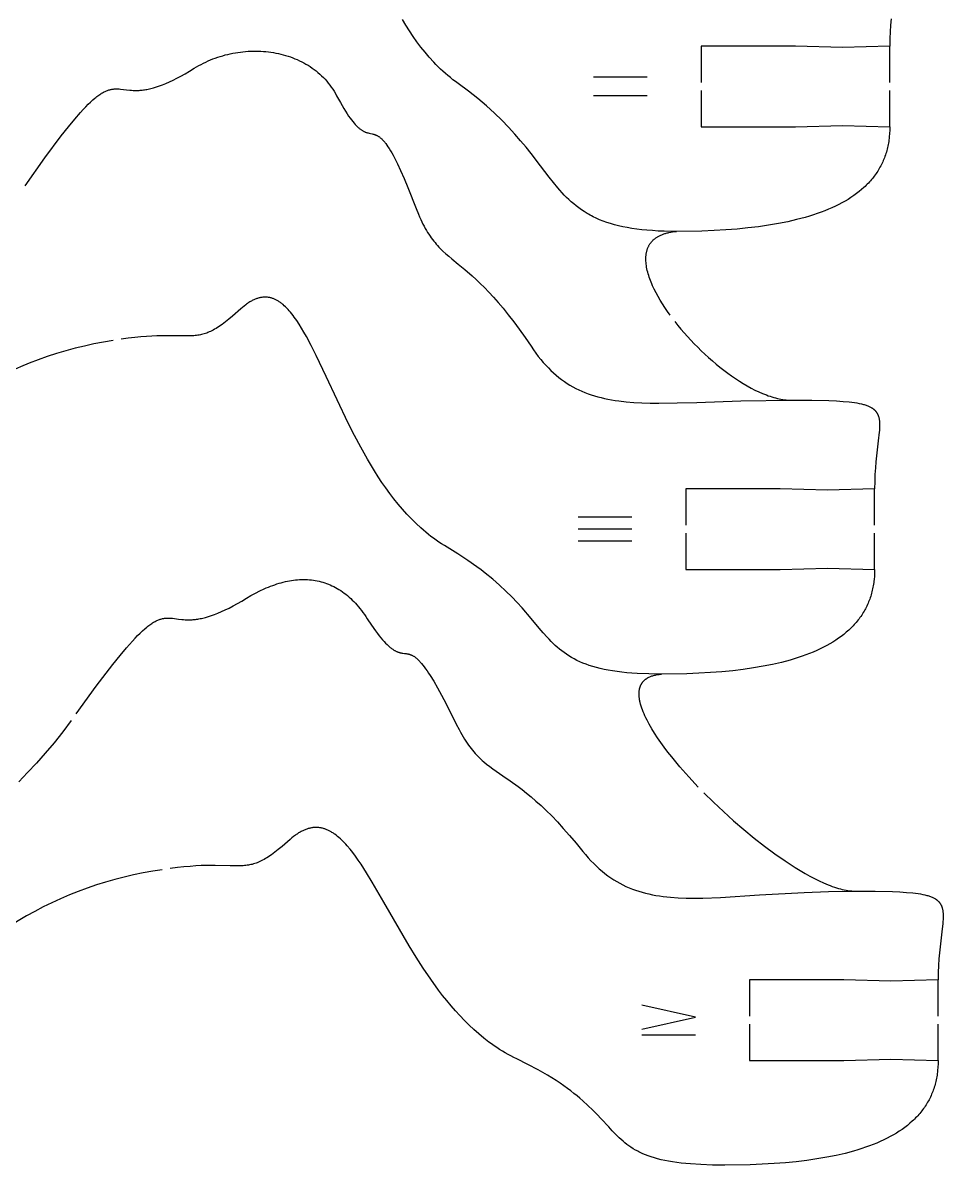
# Model space of a CAD drawing. Extents: x 2 to 222, y 1 to 131.
# Drawn here: x 35.99 to 70.12, y 46.94 to 89.32 of the extents above; entities that cross this region are included whole.
import ezdxf

# ---------------------------------------------------------------- set-up
doc = ezdxf.new("R2010")
doc.units = 0
doc.header["$MEASUREMENT"] = 0
doc.layers.add('DEFAULT', color=18, linetype='CONTINUOUS')

msp = doc.modelspace()

# ---------------------------------------------------------------- linework, layer by layer
at = {"layer": 'DEFAULT', "color": 1}
for p, q in [((64.644, 88.461), (61.145, 88.461)), ((61.145, 88.461), (61.145, 87.11)), ((66.394, 88.412), (64.644, 88.461)), ((68.144, 88.461), (66.394, 88.412)), ((68.144, 87.11), (68.144, 88.461)), ((61.145, 86.81), (61.145, 85.463)), ((68.144, 85.459), (68.144, 86.81)), ((61.145, 85.463), (64.644, 85.463)), ((64.644, 85.463), (66.394, 85.512)), ((66.394, 85.512), (68.144, 85.463)), ((64.08, 72.036), (60.58, 72.036)), ((60.58, 72.036), (60.58, 70.685)), ((65.83, 71.986), (64.08, 72.036)), ((67.579, 72.036), (65.83, 71.986)), ((67.579, 70.685), (67.579, 72.036)), ((60.58, 70.385), (60.58, 69.037)), ((67.579, 69.037), (67.579, 70.385)), ((64.08, 69.037), (65.83, 69.087)), ((65.83, 69.087), (67.579, 69.037)), ((60.58, 69.037), (64.08, 69.037)), ((66.436, 53.818), (62.937, 53.818)), ((62.937, 53.818), (62.937, 52.467)), ((68.186, 53.769), (66.436, 53.818)), ((69.936, 53.818), (68.186, 53.769)), ((69.936, 52.467), (69.936, 53.818)), ((62.937, 52.167), (62.937, 50.82)), ((69.936, 50.816), (69.936, 52.167)), ((66.436, 50.82), (68.186, 50.869)), ((68.186, 50.869), (69.936, 50.82)), ((62.937, 50.82), (66.436, 50.82))]:
    msp.add_line(p, q, dxfattribs=at)
at = {"layer": 'DEFAULT', "color": 250}
for p, q in [((59.143, 87.306), (57.147, 87.306)), ((59.143, 86.615), (57.147, 86.615)), ((58.581, 70.981), (56.584, 70.981)), ((58.581, 70.536), (56.584, 70.536)), ((58.581, 70.09), (56.584, 70.09)), ((60.938, 51.76), (58.941, 51.76))]:
    msp.add_line(p, q, dxfattribs=at)
at = {"layer": 'DEFAULT', "color": 1}
for points in [[(52.131, 87.068), (52.033, 87.139), (51.937, 87.212), (51.843, 87.288), (51.75, 87.365), (51.658, 87.444), (51.569, 87.524), (51.48, 87.607), (51.394, 87.691), (51.308, 87.777), (51.225, 87.865), (51.061, 88.045), (50.904, 88.231), (50.751, 88.422), (50.604, 88.619), (50.462, 88.82), (50.325, 89.026), (50.193, 89.236), (50.065, 89.45)], [(68.192, 89.464), (68.173, 89.236), (68.158, 88.993), (68.147, 88.735), (68.144, 88.461)], [(42.345, 87.636), (42.428, 87.686), (42.512, 87.734), (42.596, 87.78), (42.682, 87.824), (42.769, 87.866), (42.857, 87.906), (42.946, 87.944), (43.035, 87.98), (43.125, 88.014), (43.216, 88.046), (43.308, 88.076), (43.4, 88.103), (43.493, 88.129), (43.586, 88.152), (43.68, 88.174), (43.774, 88.193), (43.868, 88.21), (43.962, 88.226), (44.057, 88.239), (44.152, 88.25), (44.247, 88.259), (44.342, 88.265), (44.437, 88.27), (44.532, 88.273), (44.627, 88.273), (44.721, 88.272), (44.816, 88.268), (44.91, 88.262), (45.004, 88.254), (45.097, 88.244), (45.19, 88.232), (45.282, 88.217), (45.374, 88.201), (45.465, 88.182), (45.555, 88.161), (45.645, 88.139), (45.734, 88.113), (45.822, 88.086), (45.909, 88.057), (45.995, 88.025), (46.08, 87.992), (46.164, 87.956), (46.247, 87.918), (46.329, 87.878), (46.409, 87.836), (46.488, 87.791), (46.566, 87.745), (46.642, 87.696), (46.717, 87.645), (46.791, 87.592), (46.862, 87.536), (46.932, 87.479), (47.001, 87.419), (47.068, 87.357), (47.133, 87.293), (47.196, 87.226), (47.257, 87.158), (47.316, 87.087), (47.373, 87.014), (47.428, 86.939), (47.481, 86.862), (47.532, 86.782), (47.58, 86.7), (47.626, 86.616)], [(36.073, 83.275), (36.805, 84.308), (37.413, 85.124), (37.676, 85.46), (37.914, 85.75), (38.129, 85.999), (38.229, 86.109), (38.324, 86.209), (38.414, 86.301), (38.5, 86.384), (38.582, 86.459), (38.66, 86.526), (38.698, 86.557), (38.735, 86.586), (38.771, 86.614), (38.806, 86.639), (38.841, 86.663), (38.874, 86.686), (38.907, 86.707), (38.94, 86.726), (38.972, 86.744), (39.003, 86.76), (39.034, 86.775), (39.064, 86.789), (39.093, 86.802), (39.123, 86.813), (39.151, 86.823), (39.18, 86.832), (39.208, 86.84), (39.235, 86.847), (39.263, 86.853), (39.29, 86.858), (39.317, 86.862), (39.344, 86.865), (39.37, 86.868), (39.397, 86.87), (39.423, 86.871), (39.45, 86.871), (39.476, 86.871), (39.502, 86.87), (39.555, 86.868), (39.608, 86.863), (39.83, 86.837), (39.951, 86.824), (40.014, 86.819), (40.081, 86.815), (40.15, 86.813), (40.222, 86.814), (40.259, 86.815), (40.297, 86.817), (40.336, 86.819), (40.376, 86.823), (40.417, 86.827), (40.459, 86.832), (40.502, 86.838), (40.546, 86.845), (40.591, 86.853), (40.637, 86.863), (40.684, 86.873), (40.733, 86.884), (40.834, 86.911), (40.94, 86.943), (41.052, 86.98), (41.169, 87.024), (41.292, 87.074), (41.422, 87.131), (41.558, 87.195), (41.701, 87.266), (41.851, 87.346), (42.008, 87.434), (42.173, 87.53), (42.345, 87.636)], [(60.235, 81.582), (59.769, 81.589), (59.549, 81.598), (59.338, 81.611), (59.136, 81.627), (58.941, 81.646), (58.755, 81.669), (58.575, 81.695), (58.404, 81.724), (58.239, 81.757), (58.081, 81.793), (57.929, 81.832), (57.783, 81.874), (57.644, 81.919), (57.51, 81.967), (57.381, 82.018), (57.257, 82.072), (57.138, 82.129), (57.081, 82.158), (57.024, 82.189), (56.969, 82.219), (56.914, 82.251), (56.808, 82.316), (56.706, 82.384), (56.607, 82.455), (56.511, 82.528), (56.418, 82.604), (56.328, 82.682), (56.24, 82.763), (56.154, 82.846), (56.07, 82.931), (55.987, 83.019), (55.906, 83.109), (55.826, 83.202), (55.667, 83.393), (55.509, 83.593), (55.185, 84.016), (54.838, 84.468), (54.65, 84.704), (54.449, 84.947), (54.234, 85.195), (54.002, 85.449), (53.75, 85.708), (53.478, 85.972), (53.182, 86.24), (52.86, 86.513), (52.511, 86.788), (52.131, 87.068)], [(47.626, 86.616), (47.766, 86.36), (47.894, 86.138), (47.955, 86.04), (48.013, 85.949), (48.069, 85.865), (48.123, 85.788), (48.175, 85.718), (48.224, 85.655), (48.272, 85.597), (48.318, 85.545), (48.341, 85.521), (48.363, 85.498), (48.384, 85.477), (48.405, 85.457), (48.426, 85.438), (48.447, 85.42), (48.467, 85.403), (48.486, 85.387), (48.506, 85.373), (48.525, 85.359), (48.544, 85.346), (48.562, 85.334), (48.58, 85.323), (48.598, 85.312), (48.616, 85.303), (48.633, 85.294), (48.65, 85.286), (48.667, 85.278), (48.684, 85.271), (48.701, 85.265), (48.717, 85.259), (48.733, 85.253), (48.749, 85.248), (48.765, 85.243), (48.796, 85.235), (48.827, 85.228), (48.887, 85.215), (48.947, 85.202), (48.977, 85.195), (49.007, 85.186), (49.022, 85.182), (49.037, 85.177), (49.052, 85.172), (49.067, 85.166), (49.083, 85.16), (49.098, 85.153), (49.114, 85.146), (49.129, 85.138), (49.145, 85.129), (49.161, 85.12), (49.177, 85.109), (49.193, 85.099), (49.21, 85.087), (49.227, 85.074), (49.244, 85.061), (49.261, 85.047), (49.278, 85.031), (49.296, 85.015), (49.313, 84.997), (49.332, 84.979), (49.35, 84.959), (49.369, 84.938), (49.388, 84.916), (49.407, 84.892), (49.427, 84.868), (49.447, 84.841), (49.488, 84.785), (49.53, 84.722), (49.574, 84.654), (49.62, 84.578), (49.668, 84.496), (49.717, 84.406), (49.769, 84.309), (49.878, 84.091), (49.997, 83.838), (50.125, 83.548), (50.263, 83.218), (50.575, 82.429)], [(68.144, 85.463), (68.142, 85.338), (68.136, 85.216), (68.126, 85.096), (68.119, 85.036), (68.112, 84.978), (68.103, 84.92), (68.094, 84.862), (68.083, 84.805), (68.072, 84.748), (68.059, 84.692), (68.046, 84.637), (68.031, 84.582), (68.016, 84.527), (67.999, 84.473), (67.982, 84.42), (67.963, 84.367), (67.944, 84.314), (67.924, 84.263), (67.902, 84.211), (67.88, 84.16), (67.856, 84.11), (67.832, 84.06), (67.807, 84.011), (67.78, 83.962), (67.753, 83.914), (67.725, 83.867), (67.696, 83.819), (67.665, 83.773), (67.634, 83.727), (67.602, 83.681), (67.569, 83.636), (67.535, 83.591), (67.5, 83.547), (67.464, 83.504), (67.427, 83.461), (67.389, 83.418), (67.35, 83.376), (67.31, 83.335), (67.269, 83.294), (67.227, 83.253), (67.184, 83.213), (67.095, 83.135), (67.003, 83.058), (66.907, 82.984), (66.807, 82.911), (66.703, 82.841), (66.595, 82.772), (66.483, 82.706), (66.368, 82.641), (66.249, 82.579), (66.126, 82.518), (65.999, 82.46), (65.869, 82.403), (65.734, 82.348), (65.596, 82.296), (65.455, 82.245), (65.309, 82.196), (65.16, 82.149), (65.007, 82.104), (64.689, 82.019), (64.357, 81.943), (64.011, 81.874), (63.649, 81.812), (63.273, 81.758), (62.882, 81.711), (62.477, 81.671), (62.057, 81.639), (61.623, 81.614), (61.174, 81.596), (60.235, 81.582)], [(50.575, 82.429), (50.659, 82.22), (50.701, 82.123), (50.743, 82.029), (50.785, 81.94), (50.827, 81.854), (50.87, 81.772), (50.913, 81.693), (50.957, 81.618), (51.001, 81.545), (51.045, 81.476), (51.09, 81.409), (51.135, 81.345), (51.18, 81.283), (51.227, 81.223), (51.274, 81.166), (51.321, 81.11), (51.369, 81.056), (51.418, 81.003), (51.467, 80.952), (51.569, 80.852), (51.673, 80.756), (51.781, 80.661), (51.893, 80.567), (52.128, 80.373), (52.382, 80.164), (52.655, 79.929), (52.801, 79.797), (52.951, 79.655), (53.108, 79.5), (53.272, 79.332), (53.442, 79.148), (53.618, 78.948), (53.802, 78.73), (53.993, 78.492), (54.192, 78.234), (54.399, 77.953), (54.614, 77.649), (54.837, 77.32)], [(59.991, 78.478), (59.893, 78.617), (59.799, 78.756), (59.71, 78.894), (59.626, 79.032), (59.548, 79.168), (59.475, 79.304), (59.407, 79.438), (59.346, 79.57), (59.318, 79.635), (59.291, 79.7), (59.266, 79.764), (59.242, 79.828), (59.22, 79.891), (59.2, 79.953), (59.181, 80.015), (59.164, 80.076), (59.149, 80.136), (59.136, 80.196), (59.124, 80.255), (59.115, 80.313), (59.107, 80.37), (59.101, 80.426), (59.097, 80.481), (59.096, 80.508), (59.095, 80.535), (59.095, 80.562), (59.096, 80.588), (59.096, 80.615), (59.098, 80.641), (59.099, 80.666), (59.102, 80.692), (59.105, 80.717), (59.108, 80.742), (59.112, 80.767), (59.116, 80.791), (59.121, 80.815), (59.127, 80.839), (59.133, 80.862), (59.139, 80.885), (59.146, 80.908), (59.154, 80.931), (59.162, 80.953), (59.171, 80.975), (59.18, 80.997), (59.19, 81.018), (59.2, 81.039), (59.211, 81.06), (59.223, 81.08), (59.235, 81.1), (59.248, 81.12), (59.261, 81.139), (59.275, 81.158), (59.29, 81.177), (59.305, 81.195), (59.32, 81.213), (59.337, 81.231), (59.354, 81.248), (59.371, 81.265), (59.389, 81.281), (59.408, 81.297), (59.427, 81.313), (59.447, 81.328), (59.468, 81.343), (59.489, 81.358), (59.511, 81.372), (59.533, 81.385), (59.557, 81.399), (59.58, 81.412), (59.605, 81.424), (59.63, 81.436), (59.656, 81.448), (59.682, 81.459), (59.709, 81.47), (59.737, 81.48), (59.765, 81.49), (59.794, 81.5), (59.824, 81.509), (59.854, 81.518), (59.885, 81.526), (59.917, 81.534), (59.95, 81.541), (60.017, 81.554), (60.086, 81.565), (60.159, 81.575), (60.235, 81.582)], [(51.726, 69.863), (51.622, 69.925), (51.52, 69.99), (51.419, 70.057), (51.319, 70.125), (51.221, 70.196), (51.124, 70.269), (51.029, 70.344), (50.935, 70.421), (50.842, 70.499), (50.751, 70.579), (50.572, 70.745), (50.397, 70.917), (50.228, 71.096), (50.063, 71.28), (49.903, 71.469), (49.747, 71.664), (49.596, 71.863), (49.448, 72.066), (49.305, 72.273), (49.165, 72.483), (49.029, 72.697), (48.768, 73.131), (48.519, 73.572), (48.283, 74.017), (48.057, 74.463), (47.239, 76.194), (46.865, 76.982), (46.683, 77.346), (46.503, 77.685), (46.413, 77.845), (46.323, 77.997), (46.233, 78.142), (46.143, 78.279), (46.052, 78.407), (46.007, 78.468), (45.961, 78.526), (45.916, 78.582), (45.869, 78.636), (45.823, 78.687), (45.777, 78.736), (45.73, 78.783), (45.683, 78.827), (45.636, 78.868), (45.612, 78.888), (45.588, 78.906), (45.565, 78.925), (45.541, 78.942), (45.517, 78.959), (45.493, 78.976), (45.468, 78.991), (45.444, 79.006), (45.42, 79.02), (45.395, 79.033), (45.371, 79.046), (45.346, 79.058), (45.321, 79.069), (45.296, 79.079), (45.271, 79.089), (45.246, 79.098), (45.221, 79.106), (45.196, 79.114), (45.17, 79.12), (45.145, 79.126), (45.119, 79.131), (45.093, 79.135), (45.067, 79.139), (45.041, 79.141), (45.015, 79.143), (44.989, 79.144), (44.962, 79.144), (44.936, 79.144), (44.909, 79.142), (44.882, 79.14), (44.855, 79.137), (44.828, 79.133), (44.801, 79.128), (44.774, 79.122), (44.746, 79.115), (44.719, 79.108), (44.691, 79.099), (44.663, 79.09), (44.635, 79.08), (44.606, 79.069), (44.578, 79.057), (44.549, 79.044), (44.52, 79.03), (44.491, 79.015), (44.462, 78.999), (44.433, 78.983), (44.403, 78.965), (44.374, 78.947), (44.344, 78.927), (44.314, 78.906), (44.284, 78.885), (44.253, 78.863), (44.192, 78.815), (44.13, 78.763), (44.067, 78.707)], [(44.067, 78.707), (43.764, 78.439), (43.627, 78.325), (43.498, 78.223), (43.377, 78.133), (43.319, 78.092), (43.263, 78.053), (43.208, 78.018), (43.154, 77.984), (43.101, 77.953), (43.05, 77.925), (42.999, 77.898), (42.95, 77.874), (42.901, 77.852), (42.853, 77.832), (42.805, 77.813), (42.758, 77.797), (42.711, 77.782), (42.664, 77.768), (42.617, 77.757), (42.57, 77.746), (42.523, 77.738), (42.476, 77.73), (42.428, 77.723), (42.38, 77.718), (42.331, 77.714), (42.282, 77.71), (42.18, 77.706), (42.074, 77.704), (41.845, 77.706), (41.297, 77.713), (40.962, 77.706), (40.776, 77.698), (40.577, 77.686), (40.364, 77.669), (40.135, 77.646), (39.89, 77.617), (39.629, 77.581)], [(60.171, 78.238), (60.282, 78.098), (60.396, 77.959), (60.515, 77.821), (60.636, 77.684), (60.761, 77.548), (60.888, 77.415), (61.019, 77.283), (61.151, 77.153), (61.286, 77.025), (61.423, 76.901), (61.562, 76.779), (61.702, 76.66), (61.844, 76.545), (61.986, 76.433), (62.13, 76.325), (62.274, 76.221), (62.419, 76.122), (62.563, 76.027), (62.708, 75.937), (62.853, 75.852), (62.997, 75.773), (63.14, 75.699), (63.283, 75.631), (63.424, 75.569), (63.494, 75.541), (63.564, 75.514), (63.633, 75.488), (63.702, 75.465), (63.771, 75.443), (63.839, 75.423), (63.906, 75.404), (63.973, 75.388), (64.039, 75.373), (64.105, 75.36), (64.17, 75.349), (64.235, 75.34), (64.298, 75.333), (64.362, 75.328), (64.424, 75.325), (64.485, 75.324)], [(54.837, 77.32), (54.926, 77.191), (55.015, 77.066), (55.106, 76.947), (55.197, 76.832), (55.29, 76.723), (55.383, 76.618), (55.478, 76.519), (55.573, 76.423), (55.67, 76.333), (55.769, 76.246), (55.868, 76.165), (55.969, 76.087), (56.072, 76.013), (56.176, 75.944), (56.281, 75.878), (56.388, 75.816), (56.497, 75.758), (56.607, 75.704), (56.72, 75.653), (56.834, 75.605), (56.95, 75.561), (57.068, 75.52), (57.188, 75.482), (57.309, 75.447), (57.433, 75.415), (57.56, 75.385), (57.688, 75.359), (57.819, 75.335), (57.952, 75.313), (58.087, 75.294), (58.365, 75.262), (58.653, 75.239), (58.952, 75.223), (59.261, 75.214), (59.582, 75.21), (60.26, 75.218), (60.99, 75.238), (62.615, 75.294), (64.485, 75.324)], [(64.485, 75.324), (65.249, 75.32), (65.888, 75.306), (66.164, 75.294), (66.412, 75.278), (66.635, 75.257), (66.738, 75.245), (66.834, 75.232), (66.924, 75.218), (67.009, 75.202), (67.088, 75.185), (67.125, 75.175), (67.162, 75.166), (67.197, 75.156), (67.23, 75.146), (67.263, 75.135), (67.294, 75.124), (67.324, 75.112), (67.353, 75.1), (67.38, 75.088), (67.407, 75.075), (67.432, 75.062), (67.456, 75.048), (67.468, 75.041), (67.48, 75.034), (67.491, 75.027), (67.502, 75.019), (67.512, 75.012), (67.523, 75.004), (67.533, 74.996), (67.543, 74.989), (67.552, 74.981), (67.562, 74.973), (67.571, 74.964), (67.58, 74.956), (67.588, 74.948), (67.597, 74.939), (67.605, 74.93), (67.613, 74.922), (67.62, 74.913), (67.628, 74.904), (67.635, 74.894), (67.642, 74.885), (67.649, 74.876), (67.655, 74.866), (67.662, 74.856), (67.668, 74.846), (67.674, 74.836), (67.679, 74.826), (67.685, 74.816), (67.69, 74.806), (67.695, 74.795), (67.7, 74.784), (67.705, 74.774), (67.709, 74.763), (67.713, 74.751), (67.718, 74.74), (67.721, 74.729), (67.725, 74.717), (67.732, 74.694), (67.738, 74.67), (67.744, 74.645), (67.749, 74.62), (67.753, 74.594), (67.756, 74.568), (67.759, 74.54), (67.762, 74.513), (67.764, 74.484), (67.765, 74.455), (67.766, 74.395), (67.765, 74.333), (67.762, 74.268), (67.758, 74.2), (67.752, 74.129), (67.718, 73.816), (67.628, 73.039), (67.608, 72.811), (67.593, 72.567), (67.583, 72.309), (67.579, 72.036)], [(59.67, 65.157), (59.205, 65.163), (58.778, 65.181), (58.578, 65.194), (58.386, 65.21), (58.203, 65.23), (58.028, 65.252), (57.86, 65.276), (57.7, 65.304), (57.546, 65.334), (57.4, 65.367), (57.26, 65.402), (57.126, 65.44), (56.998, 65.481), (56.875, 65.524), (56.758, 65.569), (56.646, 65.618), (56.539, 65.668), (56.435, 65.721), (56.336, 65.776), (56.241, 65.834), (56.149, 65.893), (56.061, 65.955), (55.975, 66.02), (55.892, 66.086), (55.811, 66.155), (55.733, 66.225), (55.656, 66.298), (55.58, 66.373), (55.506, 66.449), (55.432, 66.528), (55.286, 66.691), (55.139, 66.862), (54.836, 67.223), (54.503, 67.611), (54.319, 67.814), (54.121, 68.023), (53.906, 68.237), (53.672, 68.456), (53.415, 68.68), (53.135, 68.909), (52.985, 69.025), (52.828, 69.142), (52.493, 69.378), (52.126, 69.619), (51.726, 69.863)], [(44.282, 67.972), (44.446, 68.069), (44.61, 68.159), (44.773, 68.242), (44.934, 68.318), (45.014, 68.353), (45.094, 68.387), (45.174, 68.418), (45.254, 68.448), (45.333, 68.476), (45.411, 68.502), (45.49, 68.526), (45.568, 68.549), (45.646, 68.569), (45.723, 68.588), (45.8, 68.605), (45.877, 68.619), (45.953, 68.632), (46.029, 68.643), (46.104, 68.652), (46.179, 68.659), (46.254, 68.664), (46.328, 68.667), (46.402, 68.668), (46.475, 68.667), (46.548, 68.664), (46.621, 68.659), (46.693, 68.652), (46.764, 68.643), (46.835, 68.632), (46.906, 68.619), (46.976, 68.603), (47.046, 68.586), (47.115, 68.567), (47.183, 68.545), (47.251, 68.522), (47.319, 68.496), (47.386, 68.468), (47.452, 68.438), (47.518, 68.406), (47.584, 68.371), (47.648, 68.335), (47.713, 68.296), (47.776, 68.255), (47.839, 68.212), (47.902, 68.167), (47.964, 68.119), (48.025, 68.069), (48.086, 68.017), (48.146, 67.963), (48.205, 67.906), (48.264, 67.847), (48.322, 67.786), (48.379, 67.723), (48.436, 67.657), (48.492, 67.589), (48.547, 67.519), (48.602, 67.446), (48.656, 67.371), (48.71, 67.293), (48.762, 67.213)], [(67.579, 69.037), (67.577, 68.913), (67.571, 68.791), (67.561, 68.67), (67.555, 68.611), (67.547, 68.552), (67.539, 68.494), (67.529, 68.437), (67.519, 68.379), (67.507, 68.323), (67.495, 68.267), (67.481, 68.211), (67.467, 68.156), (67.451, 68.102), (67.435, 68.048), (67.417, 67.994), (67.399, 67.941), (67.38, 67.889), (67.359, 67.837), (67.338, 67.786), (67.315, 67.735), (67.292, 67.685), (67.268, 67.635), (67.242, 67.586), (67.216, 67.537), (67.189, 67.489), (67.16, 67.441), (67.131, 67.394), (67.101, 67.347), (67.07, 67.301), (67.038, 67.256), (67.004, 67.211), (66.97, 67.166), (66.935, 67.122), (66.899, 67.078), (66.862, 67.035), (66.824, 66.993), (66.785, 66.951), (66.745, 66.909), (66.704, 66.868), (66.662, 66.828), (66.62, 66.788), (66.531, 66.709), (66.439, 66.633), (66.342, 66.558), (66.242, 66.486), (66.138, 66.415), (66.031, 66.347), (65.919, 66.28), (65.804, 66.216), (65.684, 66.153), (65.561, 66.093), (65.435, 66.034), (65.304, 65.978), (65.17, 65.923), (65.032, 65.87), (64.89, 65.819), (64.745, 65.77), (64.595, 65.724), (64.442, 65.678), (64.125, 65.594), (63.793, 65.517), (63.446, 65.448), (63.085, 65.386), (62.709, 65.332), (62.318, 65.285), (61.913, 65.246), (61.493, 65.214), (61.059, 65.189), (60.61, 65.171), (59.67, 65.157)], [(37.964, 63.682), (38.707, 64.706), (39.323, 65.516), (39.59, 65.848), (39.83, 66.135), (40.048, 66.382), (40.149, 66.49), (40.245, 66.59), (40.336, 66.68), (40.423, 66.762), (40.506, 66.836), (40.585, 66.903), (40.623, 66.933), (40.66, 66.962), (40.696, 66.989), (40.732, 67.014), (40.767, 67.037), (40.801, 67.059), (40.834, 67.08), (40.867, 67.099), (40.899, 67.116), (40.93, 67.132), (40.961, 67.147), (40.991, 67.161), (41.021, 67.173), (41.05, 67.184), (41.079, 67.193), (41.108, 67.202), (41.136, 67.21), (41.164, 67.216), (41.191, 67.222), (41.218, 67.227), (41.245, 67.231), (41.272, 67.233), (41.299, 67.236), (41.325, 67.237), (41.352, 67.238), (41.378, 67.238), (41.404, 67.238), (41.43, 67.237), (41.483, 67.233), (41.536, 67.228), (41.758, 67.199), (41.879, 67.185), (41.942, 67.179), (42.009, 67.175), (42.078, 67.172), (42.15, 67.172), (42.187, 67.173), (42.225, 67.174), (42.264, 67.177), (42.304, 67.18), (42.345, 67.183), (42.387, 67.188), (42.43, 67.194), (42.474, 67.2), (42.519, 67.208), (42.566, 67.216), (42.613, 67.226), (42.662, 67.237), (42.763, 67.263), (42.87, 67.293), (42.981, 67.33), (43.099, 67.372), (43.223, 67.421), (43.353, 67.476), (43.49, 67.539), (43.634, 67.609), (43.784, 67.687), (43.942, 67.773), (44.108, 67.868), (44.282, 67.972)], [(48.762, 67.213), (48.923, 66.97), (49.07, 66.761), (49.139, 66.668), (49.205, 66.583), (49.268, 66.504), (49.328, 66.433), (49.386, 66.367), (49.441, 66.308), (49.494, 66.255), (49.544, 66.208), (49.568, 66.186), (49.592, 66.165), (49.616, 66.146), (49.638, 66.127), (49.661, 66.11), (49.683, 66.094), (49.704, 66.079), (49.725, 66.065), (49.746, 66.052), (49.766, 66.04), (49.786, 66.029), (49.805, 66.019), (49.824, 66.009), (49.843, 66), (49.861, 65.992), (49.879, 65.985), (49.897, 65.978), (49.915, 65.972), (49.932, 65.967), (49.949, 65.962), (49.966, 65.957), (49.982, 65.953), (49.999, 65.95), (50.015, 65.946), (50.047, 65.941), (50.078, 65.936), (50.14, 65.928), (50.2, 65.921), (50.231, 65.916), (50.261, 65.911), (50.276, 65.907), (50.292, 65.904), (50.307, 65.9), (50.323, 65.896), (50.339, 65.891), (50.355, 65.885), (50.371, 65.879), (50.387, 65.873), (50.404, 65.865), (50.42, 65.857), (50.437, 65.849), (50.455, 65.839), (50.472, 65.829), (50.49, 65.818), (50.508, 65.806), (50.526, 65.793), (50.545, 65.78), (50.564, 65.765), (50.583, 65.749), (50.603, 65.732), (50.623, 65.714), (50.643, 65.695), (50.664, 65.674), (50.685, 65.653), (50.707, 65.63), (50.729, 65.605), (50.775, 65.553), (50.823, 65.494), (50.873, 65.429), (50.925, 65.358), (50.98, 65.281), (51.037, 65.196), (51.097, 65.103), (51.225, 64.895), (51.365, 64.654), (51.518, 64.376), (51.685, 64.06), (52.064, 63.301)], [(61.039, 60.969), (60.69, 61.343), (60.361, 61.715), (60.056, 62.083), (59.914, 62.265), (59.779, 62.444), (59.651, 62.621), (59.531, 62.794), (59.419, 62.965), (59.316, 63.132), (59.222, 63.295), (59.179, 63.375), (59.138, 63.453), (59.099, 63.531), (59.063, 63.607), (59.029, 63.682), (58.998, 63.756), (58.97, 63.829), (58.945, 63.9), (58.922, 63.969), (58.902, 64.037), (58.884, 64.104), (58.877, 64.136), (58.87, 64.169), (58.864, 64.201), (58.859, 64.232), (58.854, 64.263), (58.85, 64.294), (58.847, 64.324), (58.845, 64.354), (58.843, 64.383), (58.843, 64.412), (58.843, 64.44), (58.843, 64.468), (58.845, 64.496), (58.847, 64.523), (58.851, 64.549), (58.855, 64.575), (58.859, 64.601), (58.862, 64.614), (58.865, 64.626), (58.868, 64.639), (58.872, 64.651), (58.875, 64.663), (58.879, 64.675), (58.883, 64.687), (58.887, 64.699), (58.892, 64.71), (58.896, 64.722), (58.901, 64.733), (58.906, 64.744), (58.911, 64.755), (58.917, 64.766), (58.923, 64.777), (58.928, 64.788), (58.935, 64.798), (58.941, 64.809), (58.948, 64.819), (58.954, 64.829), (58.961, 64.839), (58.969, 64.849), (58.976, 64.859), (58.984, 64.869), (58.992, 64.878), (59, 64.887), (59.008, 64.896), (59.017, 64.906), (59.026, 64.914), (59.035, 64.923), (59.044, 64.932), (59.053, 64.94), (59.063, 64.949), (59.073, 64.957), (59.083, 64.965), (59.094, 64.973), (59.104, 64.98), (59.115, 64.988), (59.126, 64.996), (59.138, 65.003), (59.149, 65.01), (59.161, 65.017), (59.173, 65.024), (59.186, 65.03), (59.211, 65.043), (59.237, 65.056), (59.265, 65.067), (59.293, 65.078), (59.322, 65.089), (59.352, 65.099), (59.384, 65.108), (59.416, 65.116), (59.449, 65.124), (59.483, 65.131), (59.519, 65.138), (59.555, 65.143), (59.592, 65.148), (59.631, 65.153), (59.67, 65.157)], [(37.784, 63.439), (37.465, 63.018), (37.143, 62.613), (36.819, 62.226), (36.492, 61.856), (36.164, 61.502), (35.836, 61.165)], [(52.064, 63.301), (52.165, 63.101), (52.215, 63.007), (52.265, 62.918), (52.315, 62.832), (52.365, 62.75), (52.415, 62.672), (52.464, 62.598), (52.514, 62.526), (52.564, 62.458), (52.614, 62.392), (52.665, 62.33), (52.715, 62.27), (52.766, 62.212), (52.818, 62.157), (52.869, 62.103), (52.921, 62.052), (52.974, 62.002), (53.027, 61.954), (53.081, 61.907), (53.19, 61.816), (53.303, 61.729), (53.419, 61.645), (53.538, 61.56), (53.79, 61.388), (54.061, 61.202), (54.354, 60.991), (54.51, 60.873), (54.673, 60.744), (54.843, 60.603), (55.02, 60.45), (55.206, 60.281), (55.399, 60.097), (55.602, 59.896), (55.813, 59.676), (56.034, 59.435), (56.264, 59.174), (56.505, 58.889), (56.756, 58.581)], [(61.247, 60.754), (61.602, 60.403), (61.969, 60.057), (62.344, 59.719), (62.726, 59.391), (63.111, 59.075), (63.498, 58.774), (63.882, 58.489), (64.263, 58.225), (64.636, 57.983), (64.82, 57.87), (65.001, 57.765), (65.178, 57.666), (65.353, 57.574), (65.524, 57.489), (65.69, 57.412), (65.853, 57.343), (65.932, 57.311), (66.011, 57.282), (66.088, 57.255), (66.164, 57.229), (66.238, 57.207), (66.311, 57.186), (66.383, 57.168), (66.453, 57.152), (66.522, 57.138), (66.589, 57.127), (66.655, 57.118), (66.687, 57.114), (66.719, 57.111), (66.75, 57.109), (66.781, 57.108), (66.812, 57.107), (66.842, 57.106)], [(54.304, 50.883), (54.196, 50.936), (54.088, 50.992), (53.982, 51.049), (53.877, 51.109), (53.774, 51.17), (53.672, 51.234), (53.571, 51.3), (53.471, 51.367), (53.372, 51.437), (53.275, 51.508), (53.084, 51.655), (52.897, 51.81), (52.715, 51.97), (52.538, 52.137), (52.364, 52.309), (52.195, 52.486), (52.03, 52.668), (51.869, 52.854), (51.711, 53.044), (51.557, 53.238), (51.407, 53.435), (51.116, 53.837), (50.838, 54.247), (50.571, 54.662), (50.316, 55.078), (49.378, 56.702), (48.948, 57.444), (48.738, 57.787), (48.532, 58.107), (48.429, 58.257), (48.327, 58.401), (48.225, 58.537), (48.123, 58.666), (48.021, 58.786), (47.969, 58.843), (47.918, 58.898), (47.867, 58.951), (47.816, 59.001), (47.764, 59.049), (47.713, 59.095), (47.661, 59.138), (47.609, 59.179), (47.557, 59.218), (47.531, 59.236), (47.505, 59.254), (47.479, 59.271), (47.452, 59.287), (47.426, 59.303), (47.4, 59.318), (47.373, 59.332), (47.347, 59.345), (47.32, 59.358), (47.294, 59.371), (47.267, 59.382), (47.24, 59.393), (47.214, 59.403), (47.187, 59.413), (47.16, 59.421), (47.133, 59.429), (47.106, 59.436), (47.079, 59.443), (47.051, 59.449), (47.024, 59.454), (46.997, 59.458), (46.969, 59.461), (46.941, 59.464), (46.914, 59.466), (46.886, 59.467), (46.858, 59.467), (46.83, 59.467), (46.802, 59.466), (46.774, 59.464), (46.746, 59.461), (46.717, 59.457), (46.689, 59.453), (46.66, 59.447), (46.631, 59.441), (46.603, 59.434), (46.574, 59.426), (46.545, 59.417), (46.516, 59.408), (46.486, 59.397), (46.457, 59.386), (46.427, 59.374), (46.398, 59.361), (46.368, 59.347), (46.338, 59.332), (46.308, 59.316), (46.278, 59.299), (46.248, 59.282), (46.217, 59.263), (46.186, 59.244), (46.156, 59.223), (46.125, 59.202), (46.094, 59.179), (46.031, 59.132), (45.968, 59.081), (45.905, 59.025)], [(45.905, 59.025), (45.599, 58.76), (45.461, 58.647), (45.332, 58.546), (45.21, 58.457), (45.151, 58.417), (45.095, 58.379), (45.039, 58.344), (44.985, 58.311), (44.932, 58.281), (44.881, 58.252), (44.83, 58.227), (44.78, 58.203), (44.731, 58.181), (44.683, 58.161), (44.635, 58.144), (44.587, 58.127), (44.54, 58.113), (44.493, 58.1), (44.446, 58.089), (44.399, 58.079), (44.352, 58.071), (44.305, 58.064), (44.257, 58.058), (44.209, 58.053), (44.16, 58.049), (44.11, 58.046), (44.009, 58.043), (43.902, 58.043), (43.674, 58.047), (43.125, 58.06), (42.79, 58.057), (42.605, 58.051), (42.405, 58.041), (42.192, 58.026), (41.963, 58.005), (41.718, 57.979), (41.456, 57.946)], [(56.756, 58.581), (56.856, 58.459), (56.956, 58.344), (57.058, 58.233), (57.16, 58.128), (57.263, 58.028), (57.368, 57.932), (57.473, 57.842), (57.579, 57.757), (57.687, 57.676), (57.795, 57.6), (57.905, 57.528), (58.017, 57.461), (58.129, 57.398), (58.243, 57.339), (58.358, 57.284), (58.475, 57.233), (58.594, 57.185), (58.714, 57.142), (58.836, 57.102), (58.959, 57.065), (59.084, 57.031), (59.211, 57.001), (59.34, 56.974), (59.471, 56.95), (59.603, 56.929), (59.738, 56.91), (59.875, 56.894), (60.014, 56.881), (60.298, 56.861), (60.591, 56.85), (60.894, 56.847), (61.206, 56.85), (61.863, 56.874), (63.311, 56.964), (64.962, 57.061), (65.872, 57.094), (66.842, 57.106)], [(66.842, 57.106), (67.605, 57.102), (68.244, 57.088), (68.52, 57.076), (68.769, 57.06), (68.992, 57.04), (69.094, 57.028), (69.19, 57.015), (69.281, 57), (69.365, 56.984), (69.444, 56.967), (69.482, 56.958), (69.518, 56.948), (69.553, 56.938), (69.587, 56.928), (69.619, 56.917), (69.651, 56.906), (69.681, 56.895), (69.709, 56.883), (69.737, 56.87), (69.763, 56.858), (69.789, 56.844), (69.813, 56.831), (69.825, 56.824), (69.836, 56.816), (69.847, 56.809), (69.858, 56.802), (69.869, 56.794), (69.879, 56.787), (69.889, 56.779), (69.899, 56.771), (69.909, 56.763), (69.918, 56.755), (69.927, 56.747), (69.936, 56.739), (69.945, 56.73), (69.953, 56.722), (69.961, 56.713), (69.969, 56.704), (69.977, 56.695), (69.984, 56.686), (69.991, 56.677), (69.998, 56.668), (70.005, 56.658), (70.012, 56.649), (70.018, 56.639), (70.024, 56.629), (70.03, 56.619), (70.036, 56.609), (70.041, 56.599), (70.047, 56.588), (70.052, 56.578), (70.057, 56.567), (70.061, 56.556), (70.066, 56.545), (70.07, 56.534), (70.074, 56.523), (70.078, 56.511), (70.082, 56.5), (70.089, 56.476), (70.095, 56.452), (70.1, 56.428), (70.105, 56.402), (70.109, 56.377), (70.113, 56.35), (70.116, 56.323), (70.118, 56.295), (70.12, 56.267), (70.121, 56.238), (70.122, 56.178), (70.122, 56.115), (70.119, 56.05), (70.114, 55.982), (70.109, 55.911), (70.074, 55.599), (69.984, 54.822), (69.965, 54.593), (69.95, 54.35), (69.94, 54.092), (69.936, 53.818)], [(62.027, 46.939), (61.563, 46.944), (61.14, 46.959), (60.754, 46.984), (60.574, 47), (60.403, 47.018), (60.239, 47.038), (60.084, 47.061), (59.936, 47.086), (59.795, 47.113), (59.661, 47.142), (59.533, 47.174), (59.412, 47.208), (59.297, 47.243), (59.186, 47.281), (59.082, 47.321), (58.982, 47.363), (58.886, 47.407), (58.84, 47.43), (58.795, 47.453), (58.751, 47.477), (58.708, 47.501), (58.624, 47.55), (58.544, 47.602), (58.466, 47.656), (58.391, 47.711), (58.319, 47.768), (58.248, 47.827), (58.179, 47.887), (58.111, 47.95), (58.045, 48.014), (57.979, 48.079), (57.848, 48.215), (57.716, 48.358), (57.438, 48.66), (57.287, 48.82), (57.124, 48.985), (56.948, 49.156), (56.755, 49.331), (56.651, 49.42), (56.542, 49.511), (56.428, 49.603), (56.309, 49.695), (56.183, 49.789), (56.05, 49.884), (55.911, 49.98), (55.765, 50.077), (55.612, 50.175), (55.451, 50.273), (55.104, 50.473), (54.723, 50.677), (54.304, 50.883)], [(69.936, 50.82), (69.934, 50.695), (69.928, 50.573), (69.918, 50.453), (69.911, 50.394), (69.904, 50.335), (69.895, 50.277), (69.886, 50.219), (69.875, 50.162), (69.864, 50.105), (69.851, 50.049), (69.838, 49.994), (69.823, 49.939), (69.808, 49.884), (69.791, 49.83), (69.774, 49.777), (69.756, 49.724), (69.736, 49.672), (69.716, 49.62), (69.694, 49.568), (69.672, 49.518), (69.649, 49.467), (69.624, 49.418), (69.599, 49.368), (69.573, 49.32), (69.545, 49.271), (69.517, 49.224), (69.488, 49.177), (69.458, 49.13), (69.426, 49.084), (69.394, 49.038), (69.361, 48.993), (69.327, 48.949), (69.292, 48.904), (69.256, 48.861), (69.219, 48.818), (69.181, 48.775), (69.142, 48.733), (69.102, 48.692), (69.061, 48.651), (69.019, 48.61), (68.976, 48.57), (68.888, 48.492), (68.795, 48.415), (68.699, 48.341), (68.599, 48.268), (68.495, 48.198), (68.387, 48.129), (68.276, 48.063), (68.16, 47.998), (68.041, 47.936), (67.918, 47.875), (67.791, 47.817), (67.661, 47.76), (67.526, 47.705), (67.388, 47.653), (67.247, 47.602), (67.101, 47.553), (66.952, 47.506), (66.799, 47.461), (66.482, 47.377), (66.15, 47.3), (65.803, 47.231), (65.441, 47.169), (65.065, 47.115), (64.674, 47.068), (64.269, 47.028), (63.849, 46.996), (63.415, 46.971), (62.967, 46.953), (62.027, 46.939)]]:
    msp.add_lwpolyline(points, dxfattribs=at)
at = {"layer": 'DEFAULT', "color": 250}
msp.add_lwpolyline([(58.941, 51.983), (60.938, 52.429), (58.941, 52.874)], dxfattribs=at)
at = {"layer": 'DEFAULT', "color": 1}
for centre, radius, start, end in [((41.434, 63.572), 14.118, 98.5604, 144.9144), ((43.109, 43.906), 14.129, 97.9304, 144.2529)]:
    msp.add_arc(centre, radius, start, end, dxfattribs=at)

doc.saveas('drawing.dxf')
